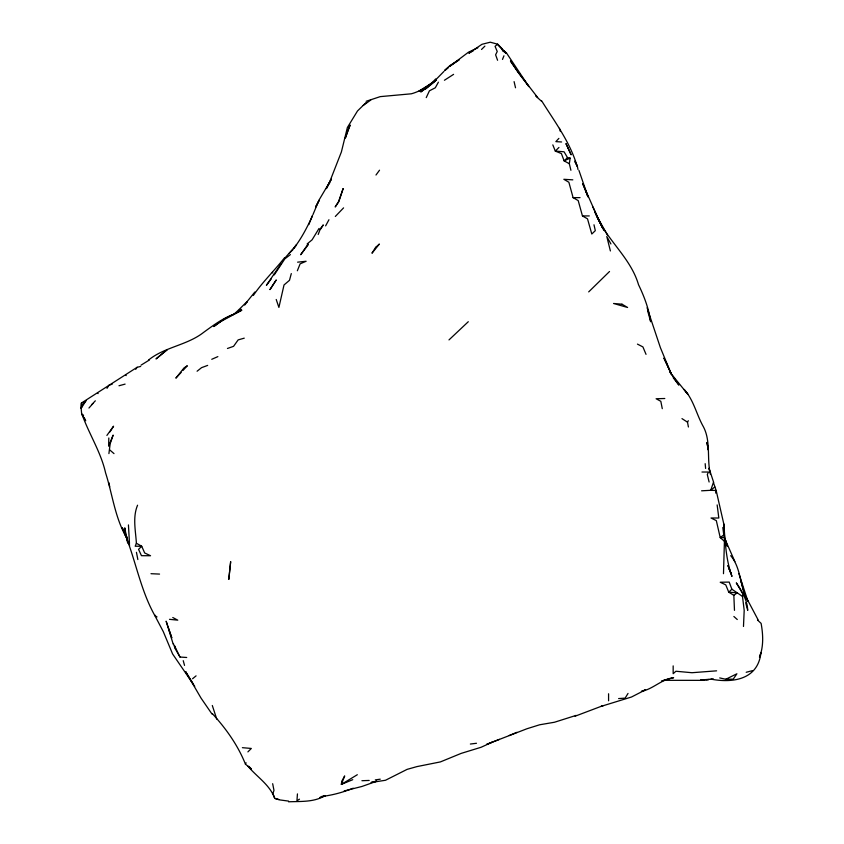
<?xml version="1.0" encoding="UTF-8"?>
<svg xmlns="http://www.w3.org/2000/svg" width="844" height="844" viewBox="0 0 844 844"><rect width="100%" height="100%" fill="white"/><g stroke="black" fill="none" stroke-linecap="round" stroke-linejoin="round"><path stroke-width="1.27" d="M108.813 437.994L108.623 446.159L113.138 435.093L110.195 443.659L108.908 453.608M81.203 408.264L82.48 404.951L86.077 400.541L81.203 408.264L81.414 403.042L137.139 367.288L140.695 366.433M297.447 793.898L296.94 800.766L299.462 799.162M743.48 626.47L744.197 610.36L742.488 596.434L743.058 595.537M723.487 573.688L724.532 537.586L723.804 523.976L716.166 490.48L713.402 482.452L710.732 490.301L701.596 490.818M570.913 170.298L569.331 163.725L570.143 158.113L567.506 157.617L564.056 151.783L555.299 151.087L552.82 144.883M715.67 493.075L716.166 490.48L710.732 490.301L714.762 486.967M291.296 273.593L289.492 280.313L284.017 284.966L278.9 307.416L276.21 299.483M186.703 657.487L179.983 657.043L175.267 648.804L173.4 643.677M308.83 224.599L312.269 215.769M137.561 505.208C132.497 517.288 135.641 530.633 136.39 543.241L135.188 546.247L141.718 546.247L144.662 552.947L150.548 555.742L141.465 555.69L138.553 549.349L141.718 546.247L136.39 543.241M312.934 214.671L319.116 199.901L331.386 179.181L326.343 188.634L329.308 182.853L341.387 151.962L347.38 127.518L357.497 110.975L366.159 102.504M318.188 234.474L320.182 229.315M502.496 59.418L503.952 55.788M297.341 270.776L300.126 263.845L306.129 261.26L297.605 262.167M128.436 524.915L129.48 543.314L127.634 542.755L127.317 537.016M253.358 295.432C262.368 282.128 274.437 270.65 284.449 257.874M426.252 97.609L429.417 90.825L435.304 87.776L438.384 82.174M248.801 766.32L251.428 769.042L245.456 764.179L246.1 762.828M315.677 206.97L319.211 200.218L315.561 206.97M244.676 305.085C254.434 292.921 233.957 315.983 232.416 314.717C221.867 318.926 212.888 325.636 203.773 332.262C187.241 345.323 164.643 346.916 148.502 360.072M688.409 427.001L687.512 422.19L688.293 420.713M325.626 225.875L328.949 219.735M274.268 274.901L284.839 258.865L290.389 254.603M319.032 228.45L312.09 239.833L307.132 243.958M628.031 693.43L625.13 698.115L618.62 698.579M109.973 431.875L113.571 426.199L106.893 435.43M312.544 215.769C307.216 227.184 301.413 238.641 293.501 248.653L296.539 244.792L284.744 258.243M320.382 229.494L323.284 224.915L320.087 229.157M107.009 388.335L109.024 385.17L112.231 384.168M281.031 263.824L266.409 285.304L271.124 279.069M135.694 369.303L137.139 367.288M375.991 175.014L379.526 170.203M308.06 244.116L300.686 254.74L308.303 244.644M254.867 292.013L246.543 302.289M436.327 79.188L443.976 71.371M88.947 408.032L92.935 403.516M181.154 372.426L175.858 378.144L184.034 367.9L187.336 365.747L182.926 370.516M558.886 138.374L555.858 141.634L561.598 141.971M91.796 404.55L95.33 400.816M335.321 216.465L343.571 207.877M366.169 101.28L380.254 96.627L411.323 93.8C419.067 91.722 429.512 86.215 435.641 78.946M247.904 751.888L251.333 748.449L242.397 747.678M558.939 147.457L555.299 151.087L561.397 153.566L564.119 160.856L569.331 163.725M481.534 49.458L484.889 46.125M289.334 253.232L292.879 249.74M588.69 291.897L609.526 271.504M567.506 157.617L564.119 160.856L570.143 158.113M448.987 339.91L468.293 321.712M742.488 596.434L737.223 592.826L728.752 592.171L725.777 584.881L720.227 582.244L729.195 582.086L731.885 589.228L728.752 592.171L733.837 595.336L734.48 610.36M436.38 79.906L429.891 85.571M497.285 44.416L495.069 46.357L497.232 51.495L495.618 54.807L497.58 60.272M444.704 70.147L449.989 65.568L458.841 59.892M436.042 79.98L425.334 89.063L436.01 80.075L420.745 91.954L427.992 86.943M444.883 70.558L448.597 67.509M166.88 349.965L156.013 358.922L167.144 349.754M192.569 678.734L196.082 675.854M197.095 371.223L201.558 367.657L207.666 365.399M499.437 739.365L486.777 744.292L526.941 728.752L539.632 724.785L554.445 722.253L576.146 715.385M722.833 527.521L723.772 534.917L720.217 537.586L724.089 541.025M733.837 595.336L737.223 592.826L731.885 589.228M363.184 105.5L370.78 100.014M431.062 83.535L418.656 91.331M459.009 59.987L449.926 66.159L468.494 52.18L477.841 47.802M444.429 80.254L453.597 74.356M155.433 615.308L154.885 615.656L163.282 631.618L172.598 653.952L194.742 686.362M141.064 365.135L149.261 360.072M357.328 774.718L341.345 784.403L341.82 781.122L344.69 775.931L341.345 784.403L352.75 779.687M353.225 788.19C343.318 792.221 332.441 795.27 321.659 796.472M239.095 310.36L241.067 309.263M473.41 50.703L468.842 53.214L481.945 44.31L490.269 42.2L497.643 44.194L502.222 48.963L497.643 44.194M492.569 742.034L481.101 747.267L461.151 753.397L440.431 761.9L416.925 766.605L407.103 769.369L385.486 780.267L371.086 782.483L376.677 781.122M516.95 732.318L509.154 735.546M725.787 679.272L736.896 673.776L733.246 679.135L725.787 679.272L719.721 677.922M211.749 359.291L217.857 356.622M641.883 691.173L645.576 689.791L631.512 697.007L601.16 706.354L603.101 705.605L575.091 716.208M641.419 691.394C653.129 689.094 661.517 679.198 673.628 677.7L663.722 680.232M227.447 348.477L233.556 346.335L238.145 339.9L244.254 338.159M83.598 402.366L81.414 403.042L81.182 408.665L81.689 414.151L84.748 419.194M325.246 795.913L319.844 797.58L325.246 795.533C314.221 802.391 300.96 801.251 288.564 801.8M376.677 781.259L361.918 786.471L344.173 790.944M118.983 385.761L125.102 384.104M746.201 672.288L752.236 670.706M661.517 680.918L665.241 680.211M716.598 670.832L691.964 672.721L675.907 671.244L673.164 673.723L673.164 665.884M375.295 779.888L380.254 779.181M713.338 678.935L700.678 680.021L704.139 679.831M470.372 744.039L476.48 743.279M706.449 679.705L708.749 679.568L701.132 680.359L664.46 680.317M361.918 780.711L369.187 780.447M664.798 398.505L656.115 398.748L660.82 401.311L662.276 408.665M572.823 179.846L563.845 179.297L568.867 182.241L573.097 197.633L580.039 197.633M573.097 197.633L578.203 200.587L582.444 215.927L589.281 215.927M701.976 472.028L708.454 472.028L707.304 474.55L709.108 482.008M150.992 573.698L159.548 574.089M711.07 679.156C733.214 683.345 758.155 679.388 760.95 652.57L759.473 657.212C763.746 646.451 763.134 634.582 761.109 623.389L757.501 620.013M169.496 619.327L177.767 620.161L172.767 617.523M288.564 801.104L279.396 799.859L274.743 798.371C269.858 784.783 256.914 776.955 248.073 766.352M278.868 799.511L274.743 798.371L272.928 793.539L273.973 790.374L272.665 783.696M637.452 344.109L642.917 346.916L646.029 354.353M81.689 414.151L83.609 415.248M582.444 215.927L587.508 218.849L591.802 234.01L595.315 230.644L593.986 224.778M157.005 616.922L154.885 615.656C139.45 588.268 135.145 556.407 122.317 527.848L126.041 536.784C114.837 516.929 112.431 494.204 105.574 472.84C100.932 452.046 88.958 433.974 81.963 414.161M97.461 393.156L98.136 393.589M681.973 418.613L687.512 422.19M502.887 50.714L506.062 52.782L501.758 48.963M502.317 50.165L506.411 52.855L528.914 86.637L518.364 72.584L510.493 61.042L518.364 72.584L537.639 97.493M503.045 50.978L505.894 53.109L497.707 44.51M127.908 542.122L129.48 543.314L127.381 540.645M125.64 375.169L126.199 375.601M109.783 449.957L113.993 453.608M733.869 616.479L737.276 619.528M535.666 95.952L541.278 101.048M730.704 555.668C741.422 568.234 739.745 587.129 747.889 601.192L738.922 573.688M212.34 713.634C226.076 728.678 237.892 745.252 245.456 764.179M272.327 272.348L272.823 272.992M212.013 714.077L201.041 698.115L185.564 671.539L192.77 683.186M669.767 372.035L687.828 394.275L684.094 389.411C693.757 399.929 696.5 414.731 703.485 426.927C711.038 441.433 706.681 458.841 710.395 474.307M673.217 377.732L678.871 385.064L671.56 374.43L663.933 358.046L671.349 374.156L660.398 347.654L647.074 307.765M575.207 162.164L577.148 166.3C570.101 142.045 554.708 121.736 541.563 100.7M607.427 235.054L597.404 217.13L603.829 230.433M743.617 595.199L736.306 582.856C741.929 591.201 747.299 599.968 747.721 610.36L745.674 602.774M610.908 243.948L606.783 236.51L610.391 250.953M758.197 620.013L744.355 593.891L740.969 580.894L741.676 583.309M175.647 649.131L174.497 645.755L179.983 657.043M574.732 161.13L577.285 165.835L577.982 169.475M83.989 417.463L85.729 420.745M597.457 217.003L582.708 183.675L587.582 195.766M592.836 206.97L602.795 228.27L595.031 212.245C605.306 239.031 630.352 256.766 638.518 284.681C644.183 296.444 648.867 308.714 650.65 321.743L647.601 310.518M329.234 182.842L329.571 183.612M728.636 567.875L731.052 573.456L728.003 565.638M734.881 561.619L725.407 540.086L727.296 546.184L725.028 538.799M128.499 542.544L129.649 545.287M585.251 189.446L588.068 196.968L578.952 170.425M728.003 565.702L731.98 576.399C725.84 559.635 725.218 541.595 723.804 523.976L724.342 530.359M168.578 628.696L171.807 637.864L166.141 621.195L173.231 644.225M713.686 482.452L709.034 468.251L709.741 471.891M212.308 705.489L216.76 719.13M127.634 542.755L124.754 527.848L125.946 537.016M559.456 128.33L560.405 131.506M723.772 534.917L724.532 537.586L720.217 537.586L716.324 520.621L711.007 518.005L718.824 518.005L717.147 504.923M183.232 660.662L184.53 665.389M514.091 81.636L515.526 87.776M108.802 482.525L109.741 486.872M136.443 552.324L137.846 559.54M705.173 463.672L705.605 468.441M608.577 693.768L608.577 700.784M230.655 561.735L228.808 579.279L230.655 561.735M343.118 188.634L338.771 201.779L335.184 206.97L338.623 201.463L343.118 188.634M348.287 129.364L345.354 138.026L350.165 125.049L348.287 129.364M276.136 280.124L270.006 289.534L276.136 280.124M375.622 247.366L371.972 253.221L379.389 244.043L375.622 247.366M220.178 321.838L213.754 326.533L224.82 318.663L241.838 310.191L220.178 321.838M621.996 304.199L613.546 303.481L627.598 307.48L621.996 304.199M567.991 147.827L565.955 143.585L571.124 154.811L567.991 147.827M708.306 449.915L706.934 442.435L708.295 449.915"/></g></svg>
